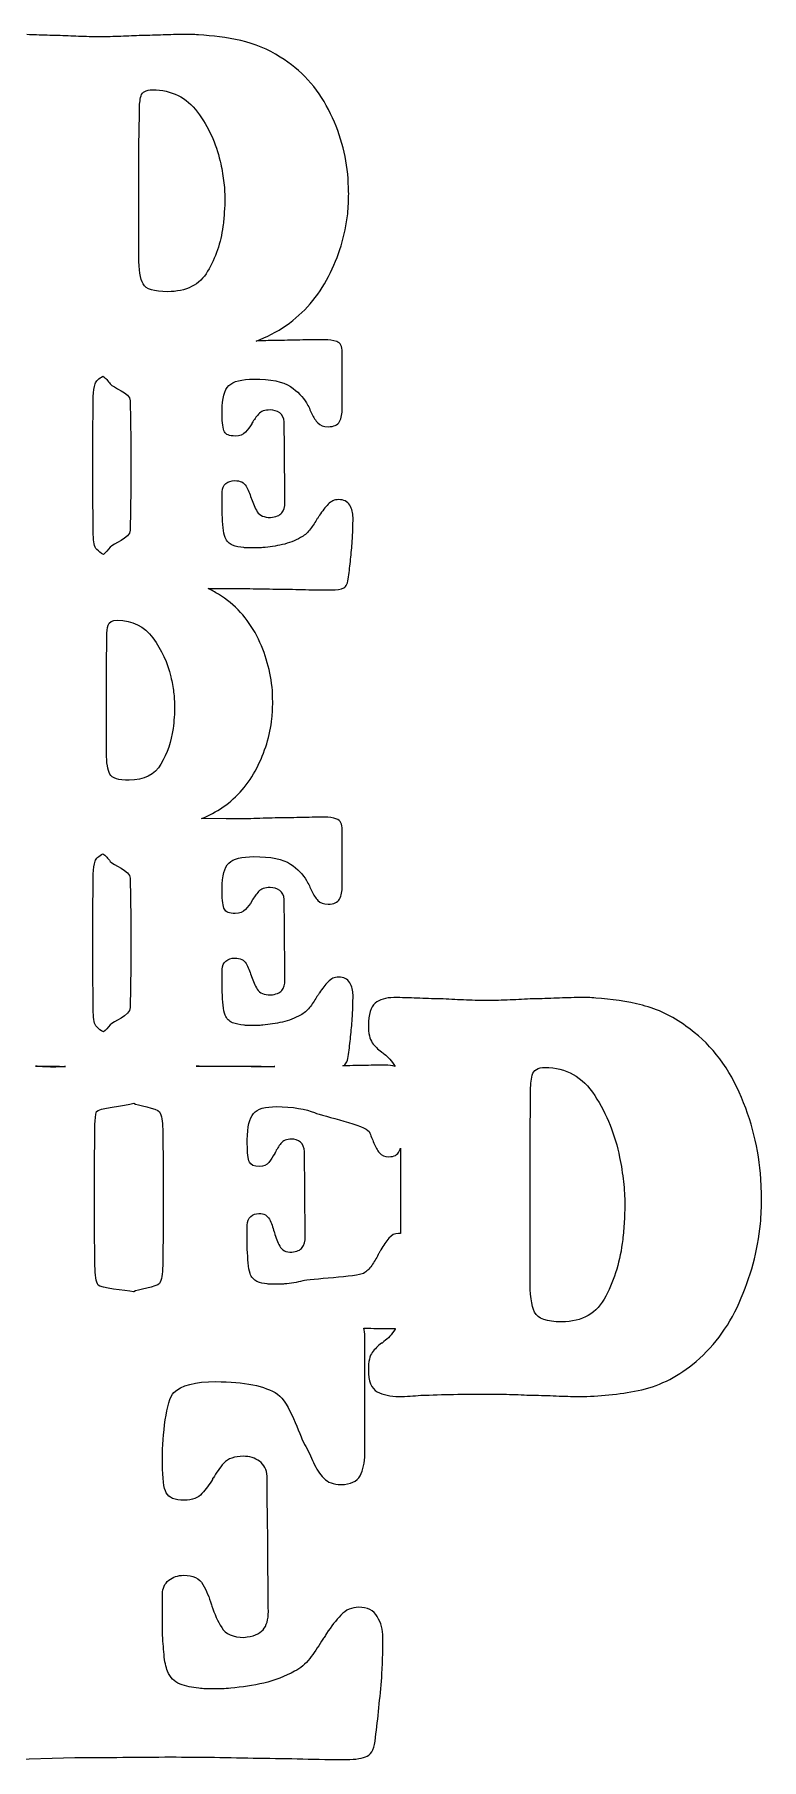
# Model space of a CAD drawing. Extents: x 0 to 737, y 1000 to 1701.
# Drawn here: x 487 to 737, y 1000 to 1594 of the extents above; entities that cross this region are included whole.
import ezdxf

# ---------------------------------------------------------------- set-up
doc = ezdxf.new("R2010")
doc.units = 0
doc.layers.add('H0103_Printing', color=7, linetype='CONTINUOUS')

msp = doc.modelspace()

# ---------------------------------------------------------------- linework, layer by layer
at = {"layer": 'H0103_Printing', "color": 1}
for points in [[(540.586086, 1594.48886), (538.077087, 1594.48886)], [(522.551087, 1556.158861), (522.714087, 1566.995861), (522.714087, 1567.722861), (522.714087, 1568.450861), (522.714087, 1568.612861)], [(522.551087, 1517.829862), (522.551087, 1556.158861)], [(592.629085, 1465.616863), (592.629085, 1484.968863)], [(506.689087, 1454.722864), (506.819087, 1468.435863), (506.819087, 1469.082863), (506.819087, 1469.729863)], [(519.579087, 1468.307863), (519.706087, 1454.466864), (519.706087, 1437.805864), (519.579087, 1423.707864)], [(551.233086, 1463.565863), (551.233086, 1464.847863)], [(561.487086, 1460.554863), (561.487086, 1460.361863)], [(506.819087, 1422.169864), (506.819087, 1423.964864), (506.689087, 1437.805864), (506.689087, 1454.722864)], [(551.233086, 1429.090864), (551.233086, 1430.308864), (551.233086, 1431.653864), (551.233086, 1436.908864)], [(561.231086, 1434.729864), (561.358086, 1434.473864)], [(563.346086, 1417.556865), (561.358086, 1417.556865), (560.012086, 1417.556865)], [(511.376087, 1346.992866), (511.376087, 1377.366866), (511.503087, 1385.953865), (511.503087, 1386.529865), (511.503087, 1387.106865), (511.503087, 1387.235865)], [(552.645086, 1324.265867), (544.133086, 1324.321867)], [(592.629085, 1301.069867), (592.629085, 1320.421867)], [(506.689087, 1273.257868), (506.689087, 1290.175868), (506.819087, 1303.888867), (506.819087, 1304.535867), (506.819087, 1305.182867)], [(519.579087, 1303.760867), (519.706087, 1289.919868), (519.706087, 1273.257868), (519.579087, 1259.160869)], [(551.233086, 1299.018868), (551.233086, 1300.299867)], [(561.487086, 1296.006868), (561.487086, 1295.814868)], [(506.819087, 1257.622869), (506.819087, 1259.416869), (506.689087, 1273.257868)], [(551.233086, 1264.543868), (551.233086, 1265.760868), (551.233086, 1267.106868), (551.233086, 1272.361868)], [(561.231086, 1270.182868), (561.358086, 1269.925868)], [(677.247083, 1262.610868), (674.478083, 1262.610868)], [(563.346086, 1253.008869), (561.358086, 1253.008869), (560.012086, 1253.008869)], [(561.208086, 1238.804869), (543.262086, 1238.939869)], [(657.342084, 1165.948871), (657.342084, 1214.28087), (657.522084, 1227.942869), (657.522084, 1228.859869), (657.522084, 1229.776869), (657.522084, 1229.981869)], [(507.408087, 1170.315871), (507.288087, 1185.04987), (507.288087, 1202.89287), (507.408087, 1217.49287), (507.408087, 1218.84187)], [(530.746087, 1217.22387), (530.865087, 1202.65487), (530.865087, 1185.11887)], [(559.910086, 1212.23187), (559.910086, 1213.58187)], [(569.355086, 1209.06287), (569.355086, 1208.85987)], [(612.690085, 1210.67187), (612.717085, 1207.29787), (612.717085, 1181.26387)], [(530.865087, 1185.11887), (530.746087, 1170.281871)], [(559.910086, 1175.946871), (559.910086, 1177.228871), (559.910086, 1178.644871), (559.910086, 1184.17487)], [(569.119086, 1181.88187), (569.238086, 1181.61187)], [(571.067086, 1163.807871), (569.238086, 1163.807871), (567.998086, 1163.807871)], [(600.400085, 1105.412872), (600.400085, 1145.815871)], [(530.672087, 1101.959872), (530.672087, 1104.119872)], [(547.945086, 1096.887873), (547.945086, 1096.562873)], [(530.672087, 1043.888874), (530.672087, 1045.938874), (530.672087, 1048.205874), (530.672087, 1057.055874)], [(547.512086, 1053.386874), (547.726086, 1052.954874)], [(551.075086, 1024.459874), (547.726086, 1024.459874), (545.460086, 1024.459874)], [(476.920088, 1000.064875), (500.449087, 1000.712875)]]:
    msp.add_lwpolyline(points, dxfattribs=at)
for points in [[(534.701087, 1359.231866)], [(496.604088, 1238.804869)], [(737.041082, 1196.76487)], [(689.831083, 1185.42487)]]:
    msp.add_lwpolyline(points, close=True, dxfattribs=at)
for points in [[(487.296088, 1594.32786), (486.196088, 1594.37686), (485.083088, 1594.41286), (483.961088, 1594.43986)], [(494.572088, 1594.16586), (492.092088, 1594.16586), (489.664088, 1594.21886), (487.296088, 1594.32786)], [(501.771087, 1593.84186), (499.342088, 1593.94886), (496.943088, 1594.05686), (494.572088, 1594.16586)], [(508.967087, 1593.67986), (506.593087, 1593.67986), (504.197087, 1593.73386), (501.771087, 1593.84186)], [(516.326087, 1593.84186), (513.901087, 1593.73386), (511.447087, 1593.67986), (508.967087, 1593.67986)], [(523.522087, 1594.16586), (521.148087, 1594.05686), (518.751087, 1593.94886), (516.326087, 1593.84186)], [(530.881087, 1594.32786), (528.456087, 1594.21886), (526.001087, 1594.16586), (523.522087, 1594.16586)], [(538.077087, 1594.48886), (535.706087, 1594.48886), (533.306087, 1594.43386), (530.881087, 1594.32786)], [(543.091086, 1594.32786), (542.226086, 1594.43386), (541.393086, 1594.48886), (540.586086, 1594.48886)], [(557.646086, 1592.38686), (552.795086, 1593.46286), (547.945086, 1594.11086), (543.091086, 1594.32786)], [(571.233086, 1586.72586), (567.027086, 1589.41986), (562.500086, 1591.30786), (557.646086, 1592.38686)], [(587.890085, 1568.634861), (584.010085, 1576.261861), (578.455086, 1582.29186), (571.233086, 1586.72586)], [(523.279087, 1573.302861), (523.656087, 1574.701861), (524.976087, 1575.404861), (527.242087, 1575.404861)], [(527.242087, 1575.404861), (533.816087, 1575.404861), (538.993087, 1572.842861), (542.767086, 1567.722861)], [(522.714087, 1568.612861), (522.714087, 1570.335861), (522.900087, 1571.899861), (523.279087, 1573.302861)], [(542.767086, 1567.722861), (546.541086, 1562.600861), (549.127086, 1556.967861), (550.530086, 1550.822861)], [(594.682085, 1544.865861), (594.035085, 1553.086861), (591.773085, 1561.007861), (587.890085, 1568.634861)], [(550.530086, 1550.822861), (551.069086, 1548.557861), (551.472086, 1546.346861), (551.745086, 1544.190861)], [(551.745086, 1544.190861), (552.011086, 1542.033861), (552.148086, 1539.986862), (552.148086, 1538.045862)], [(594.762085, 1542.267861), (594.708085, 1543.132861), (594.682085, 1543.998861), (594.682085, 1544.865861)], [(594.846085, 1539.675862), (594.846085, 1540.539861), (594.817085, 1541.403861), (594.762085, 1542.267861)], [(594.762085, 1536.185862), (594.817085, 1537.320862), (594.846085, 1538.482862), (594.846085, 1539.675862)], [(552.148086, 1538.045862), (552.148086, 1536.533862), (552.094086, 1534.944862), (551.988086, 1533.273862)], [(594.522085, 1532.698862), (594.628085, 1533.885862), (594.708085, 1535.048862), (594.762085, 1536.185862)], [(551.501086, 1528.341862), (550.745086, 1522.734862), (548.996086, 1517.586862), (546.244086, 1512.896862)], [(551.988086, 1533.273862), (551.879086, 1531.601862), (551.715086, 1529.958862), (551.501086, 1528.341862)], [(587.890085, 1511.117862), (591.450085, 1518.041862), (593.657085, 1525.233862), (594.522085, 1532.698862)], [(524.006087, 1508.529862), (523.038087, 1510.308862), (522.551087, 1513.407862), (522.551087, 1517.829862)], [(546.244086, 1512.896862), (543.495086, 1508.206862), (538.887087, 1505.861862), (532.416087, 1505.861862)], [(573.335086, 1494.244863), (579.480086, 1498.570863), (584.331085, 1504.193862), (587.890085, 1511.117862)], [(532.416087, 1505.861862), (527.780087, 1505.861862), (524.976087, 1506.751862), (524.006087, 1508.529862)], [(562.988086, 1488.870863), (566.585086, 1490.154863), (570.034086, 1491.945863), (573.335086, 1494.244863)], [(569.561086, 1489.069863), (567.369086, 1489.002863), (565.179086, 1488.936863), (562.988086, 1488.870863)], [(578.020086, 1489.197863), (575.200086, 1489.111863), (572.379086, 1489.069863), (569.561086, 1489.069863)], [(586.477085, 1489.326863), (583.659085, 1489.326863), (580.839085, 1489.282863), (578.020086, 1489.197863)], [(590.707085, 1488.685863), (589.425085, 1489.111863), (588.016085, 1489.326863), (586.477085, 1489.326863)], [(592.629085, 1484.968863), (592.629085, 1487.018863), (591.989085, 1488.256863), (590.707085, 1488.685863)], [(507.458087, 1474.122863), (507.755087, 1475.099863), (508.674087, 1475.971863), (510.143087, 1476.752863)], [(510.143087, 1476.752863), (511.041087, 1476.070863), (511.882087, 1475.176863), (512.663087, 1474.058863)], [(553.541086, 1473.498863), (555.079086, 1474.992863), (557.941086, 1475.740863), (562.127086, 1475.740863)], [(562.127086, 1475.740863), (568.022086, 1475.740863), (572.229086, 1474.885863), (574.750086, 1473.177863)], [(506.819087, 1469.729863), (506.902087, 1471.537863), (507.116087, 1473.002863), (507.458087, 1474.122863)], [(512.663087, 1474.058863), (513.475087, 1472.895863), (519.579087, 1470.979863), (519.579087, 1468.307863)], [(551.233086, 1464.847863), (551.233086, 1469.118863), (552.002086, 1472.002863), (553.541086, 1473.498863)], [(574.750086, 1473.177863), (577.271086, 1471.467863), (579.130086, 1469.589863), (580.326085, 1467.539863)], [(552.002086, 1457.606864), (551.490086, 1458.587864), (551.233086, 1460.574863), (551.233086, 1463.565863)], [(563.793086, 1463.694863), (562.940086, 1462.752863), (562.211086, 1461.727863), (561.614086, 1460.618863)], [(567.766086, 1465.103863), (565.971086, 1465.103863), (564.646086, 1464.633863), (563.793086, 1463.694863)], [(571.099086, 1464.078863), (570.158086, 1464.761863), (569.048086, 1465.103863), (567.766086, 1465.103863)], [(572.636086, 1461.002863), (572.549086, 1462.368863), (572.039086, 1463.393863), (571.099086, 1464.078863)], [(580.326085, 1467.539863), (580.666085, 1466.939863), (580.986085, 1466.321863), (581.288085, 1465.680863)], [(581.288085, 1465.680863), (581.585085, 1465.039863), (581.864085, 1464.418863), (582.121085, 1463.822863)], [(582.121085, 1463.822863), (582.717085, 1462.540863), (583.423085, 1461.471863), (584.235085, 1460.618863)], [(591.669085, 1461.131863), (592.309085, 1462.326863), (592.629085, 1463.822863), (592.629085, 1465.616863)], [(555.719086, 1456.132864), (553.754086, 1456.132864), (552.515086, 1456.623864), (552.002086, 1457.606864)], [(559.309086, 1457.478864), (558.540086, 1456.581864), (557.341086, 1456.132864), (555.719086, 1456.132864)], [(561.487086, 1460.361863), (560.802086, 1459.336864), (560.076086, 1458.375864), (559.309086, 1457.478864)], [(561.614086, 1460.618863), (561.528086, 1460.618863), (561.487086, 1460.596863), (561.487086, 1460.554863)], [(572.702086, 1454.081864), (572.656086, 1456.389864), (572.636086, 1458.695864), (572.636086, 1461.002863)], [(584.235085, 1460.618863), (585.045085, 1459.763864), (586.221085, 1459.336864), (587.759085, 1459.336864)], [(587.759085, 1459.336864), (589.724085, 1459.336864), (591.027085, 1459.933864), (591.669085, 1461.131863)], [(572.765086, 1447.161864), (572.765086, 1449.468864), (572.742086, 1451.775864), (572.702086, 1454.081864)], [(572.828086, 1440.240864), (572.785086, 1442.547864), (572.765086, 1444.854864), (572.765086, 1447.161864)], [(551.233086, 1436.908864), (551.233086, 1438.103864), (551.660086, 1439.043864), (552.515086, 1439.727864)], [(552.515086, 1439.727864), (553.368086, 1440.410864), (554.394086, 1440.753864), (555.592086, 1440.753864)], [(555.592086, 1440.753864), (557.468086, 1440.753864), (558.773086, 1440.132864), (559.500086, 1438.895864)], [(559.500086, 1438.895864), (560.226086, 1437.655864), (560.802086, 1436.267864), (561.231086, 1434.729864)], [(572.892086, 1433.319864), (572.892086, 1435.627864), (572.872086, 1437.933864), (572.828086, 1440.240864)], [(561.358086, 1434.473864), (561.871086, 1432.849864), (562.531086, 1431.375864), (563.346086, 1430.051864)], [(571.803086, 1429.603864), (572.529086, 1430.456864), (572.892086, 1431.696864), (572.892086, 1433.319864)], [(587.759085, 1432.615864), (586.734085, 1431.545864), (585.751085, 1430.286864), (584.812085, 1428.834864)], [(591.347085, 1434.217864), (589.981085, 1434.217864), (588.785085, 1433.682864), (587.759085, 1432.615864)], [(595.193085, 1432.294864), (594.424085, 1433.576864), (593.142085, 1434.217864), (591.347085, 1434.217864)], [(551.553086, 1424.541864), (551.426086, 1425.950864), (551.317086, 1427.466864), (551.233086, 1429.090864)], [(563.346086, 1430.051864), (564.156086, 1428.726864), (565.671086, 1428.065864), (567.896086, 1428.065864)], [(567.896086, 1428.065864), (569.772086, 1428.235864), (571.077086, 1428.748864), (571.803086, 1429.603864)], [(583.786085, 1427.296864), (583.017085, 1426.015864), (582.204085, 1424.817864), (581.351085, 1423.707864)], [(584.299085, 1428.065864), (584.126085, 1427.809864), (583.956085, 1427.552864), (583.786085, 1427.296864)], [(584.812085, 1428.834864), (584.639085, 1428.578864), (584.469085, 1428.321864), (584.299085, 1428.065864)], [(596.346085, 1428.065864), (596.346085, 1429.603864), (595.962085, 1431.013864), (595.193085, 1432.294864)], [(596.282085, 1423.964864), (596.323085, 1425.330864), (596.346085, 1426.698864), (596.346085, 1428.065864)], [(508.035087, 1417.044865), (507.222087, 1417.897865), (506.819087, 1419.606865), (506.819087, 1422.169864)], [(519.579087, 1423.707864), (519.579087, 1420.888864), (513.475087, 1418.922865), (512.663087, 1417.812865)], [(552.259086, 1421.144864), (551.916086, 1421.997864), (551.682086, 1423.131864), (551.553086, 1424.541864)], [(554.823086, 1418.517865), (553.625086, 1418.986865), (552.772086, 1419.863865), (552.259086, 1421.144864)], [(578.277086, 1421.144864), (576.309086, 1420.033864), (574.217086, 1419.222865), (571.996086, 1418.709865)], [(581.351085, 1423.707864), (580.496085, 1422.596864), (579.470086, 1421.741864), (578.277086, 1421.144864)], [(596.089085, 1419.863865), (596.173085, 1421.228864), (596.239085, 1422.596864), (596.282085, 1423.964864)], [(510.320087, 1415.348865), (509.484087, 1415.764865), (508.719087, 1416.323865), (508.035087, 1417.044865)], [(512.663087, 1417.812865), (511.934087, 1416.815865), (511.151087, 1416.000865), (510.320087, 1415.348865)], [(558.667086, 1417.684865), (557.298086, 1417.768865), (556.019086, 1418.046865), (554.823086, 1418.517865)], [(560.012086, 1417.556865), (559.543086, 1417.556865), (559.093086, 1417.598865), (558.667086, 1417.684865)], [(565.204086, 1417.684865), (564.605086, 1417.598865), (563.986086, 1417.556865), (563.346086, 1417.556865)], [(571.996086, 1418.709865), (569.772086, 1418.197865), (567.510086, 1417.854865), (565.204086, 1417.684865)], [(595.513085, 1413.647865), (595.726085, 1415.740865), (595.917085, 1417.812865), (596.089085, 1419.863865)], [(594.807085, 1407.559865), (595.064085, 1409.523865), (595.300085, 1411.552865), (595.513085, 1413.647865)], [(546.395086, 1403.544865), (548.568086, 1403.563865), (550.745086, 1403.586865), (552.901086, 1403.586865)], [(549.952086, 1401.589865), (548.801086, 1402.326865), (547.608086, 1402.959865), (546.395086, 1403.544865)], [(552.901086, 1403.586865), (555.889086, 1403.586865), (558.880086, 1403.564865), (561.871086, 1403.522865)], [(561.871086, 1403.522865), (564.862086, 1403.479865), (567.896086, 1403.416865), (570.970086, 1403.330865)], [(570.970086, 1403.330865), (573.961086, 1403.330865), (576.949086, 1403.288865), (579.942086, 1403.202865)], [(579.942086, 1403.202865), (582.930085, 1403.118865), (585.921085, 1403.074865), (588.912085, 1403.074865)], [(588.912085, 1403.074865), (590.791085, 1403.074865), (592.200085, 1403.310865), (593.142085, 1403.779865)], [(593.142085, 1403.779865), (594.081085, 1404.247865), (594.637085, 1405.509865), (594.807085, 1407.559865)], [(563.154086, 1387.252865), (560.076086, 1393.296865), (555.674086, 1398.074865), (549.952086, 1401.589865)], [(511.953087, 1390.951865), (512.250087, 1392.060865), (513.298087, 1392.617865), (515.093087, 1392.617865)], [(515.093087, 1392.617865), (520.303087, 1392.617865), (524.403087, 1390.586865), (527.396087, 1386.529865)], [(511.503087, 1387.235865), (511.503087, 1388.601865), (511.653087, 1389.839865), (511.953087, 1390.951865)], [(527.396087, 1386.529865), (530.385087, 1382.471865), (532.436087, 1378.007866), (533.548087, 1373.137866)], [(568.536086, 1368.417866), (568.023086, 1374.931866), (566.228086, 1381.209865), (563.154086, 1387.252865)], [(533.548087, 1373.137866), (533.975087, 1371.343866), (534.295087, 1369.590866), (534.508087, 1367.882866)], [(534.508087, 1367.882866), (534.721087, 1366.172866), (534.828087, 1364.550866), (534.828087, 1363.012866)], [(568.599086, 1366.358866), (568.556086, 1367.043866), (568.536086, 1367.730866), (568.536086, 1368.417866)], [(534.828087, 1363.012866), (534.828087, 1361.815866), (534.785087, 1360.555866), (534.701087, 1359.231866)], [(568.406086, 1358.775866), (568.490086, 1359.716866), (568.556086, 1360.637866), (568.599086, 1361.538866)], [(568.663086, 1364.304866), (568.663086, 1364.989866), (568.640086, 1365.674866), (568.599086, 1366.358866)], [(568.599086, 1361.538866), (568.640086, 1362.438866), (568.663086, 1363.359866), (568.663086, 1364.304866)], [(534.317087, 1355.323866), (533.718087, 1350.879866), (532.329087, 1346.800866), (530.151087, 1343.084866)], [(534.701087, 1359.231866), (534.614087, 1357.906866), (534.487087, 1356.604866), (534.317087, 1355.323866)], [(563.154086, 1341.674866), (565.972086, 1347.160866), (567.721086, 1352.859866), (568.406086, 1358.775866)], [(512.529087, 1339.623867), (511.760087, 1341.033866), (511.376087, 1343.488866), (511.376087, 1346.992866)], [(519.193087, 1337.508867), (515.520087, 1337.508867), (513.298087, 1338.213867), (512.529087, 1339.623867)], [(530.151087, 1343.084866), (527.973087, 1339.367867), (524.319087, 1337.508867), (519.193087, 1337.508867)], [(551.617086, 1328.303867), (556.489086, 1331.731867), (560.333086, 1336.187867), (563.154086, 1341.674866)], [(544.133086, 1324.321867), (546.724086, 1325.315867), (549.221086, 1326.634867), (551.617086, 1328.303867)], [(561.102086, 1324.265867), (558.283086, 1324.180867), (555.463086, 1324.180867), (552.645086, 1324.265867)], [(569.561086, 1324.522867), (566.740086, 1324.435867), (563.922086, 1324.350867), (561.102086, 1324.265867)], [(578.020086, 1324.650867), (575.200086, 1324.564867), (572.379086, 1324.522867), (569.561086, 1324.522867)], [(586.477085, 1324.778867), (583.659085, 1324.778867), (580.839085, 1324.734867), (578.020086, 1324.650867)], [(590.707085, 1324.137867), (589.425085, 1324.564867), (588.016085, 1324.778867), (586.477085, 1324.778867)], [(592.629085, 1320.421867), (592.629085, 1322.471867), (591.989085, 1323.709867), (590.707085, 1324.137867)], [(506.819087, 1305.182867), (506.902087, 1306.990867), (507.116087, 1308.454867), (507.458087, 1309.575867)], [(507.458087, 1309.575867), (507.755087, 1310.551867), (508.674087, 1311.424867), (510.143087, 1312.205867)], [(510.143087, 1312.205867), (511.041087, 1311.523867), (511.882087, 1310.629867), (512.663087, 1309.511867)], [(512.663087, 1309.511867), (513.475087, 1308.347867), (519.579087, 1306.431867), (519.579087, 1303.760867)], [(551.233086, 1300.299867), (551.233086, 1304.571867), (552.002086, 1307.454867), (553.541086, 1308.950867)], [(553.541086, 1308.950867), (555.079086, 1310.445867), (557.941086, 1311.193867), (562.127086, 1311.193867)], [(562.127086, 1311.193867), (568.022086, 1311.193867), (572.229086, 1310.338867), (574.750086, 1308.630867)], [(574.750086, 1308.630867), (577.271086, 1306.920867), (579.130086, 1305.041867), (580.326085, 1302.991867)], [(580.326085, 1302.991867), (580.666085, 1302.392867), (580.986085, 1301.773867), (581.288085, 1301.133867)], [(552.002086, 1293.059868), (551.490086, 1294.040868), (551.233086, 1296.026868), (551.233086, 1299.018868)], [(561.614086, 1296.070868), (561.528086, 1296.070868), (561.487086, 1296.048868), (561.487086, 1296.006868)], [(563.793086, 1299.146868), (562.940086, 1298.205868), (562.211086, 1297.180868), (561.614086, 1296.070868)], [(567.766086, 1300.556867), (565.971086, 1300.556867), (564.646086, 1300.085867), (563.793086, 1299.146868)], [(571.099086, 1299.531868), (570.158086, 1300.214867), (569.048086, 1300.556867), (567.766086, 1300.556867)], [(572.636086, 1296.455868), (572.549086, 1297.820868), (572.039086, 1298.846868), (571.099086, 1299.531868)], [(572.702086, 1289.534868), (572.656086, 1291.841868), (572.636086, 1294.148868), (572.636086, 1296.455868)], [(581.288085, 1301.133867), (581.585085, 1300.492867), (581.864085, 1299.871868), (582.121085, 1299.274868)], [(582.121085, 1299.274868), (582.717085, 1297.993868), (583.423085, 1296.923868), (584.235085, 1296.070868)], [(584.235085, 1296.070868), (585.045085, 1295.215868), (586.221085, 1294.789868), (587.759085, 1294.789868)], [(587.759085, 1294.789868), (589.724085, 1294.789868), (591.027085, 1295.385868), (591.669085, 1296.583868)], [(591.669085, 1296.583868), (592.309085, 1297.778868), (592.629085, 1299.274868), (592.629085, 1301.069867)], [(555.719086, 1291.585868), (553.754086, 1291.585868), (552.515086, 1292.075868), (552.002086, 1293.059868)], [(559.309086, 1292.930868), (558.540086, 1292.033868), (557.341086, 1291.585868), (555.719086, 1291.585868)], [(561.487086, 1295.814868), (560.802086, 1294.789868), (560.076086, 1293.827868), (559.309086, 1292.930868)], [(572.765086, 1282.613868), (572.765086, 1284.920868), (572.742086, 1287.227868), (572.702086, 1289.534868)], [(572.828086, 1275.693868), (572.785086, 1277.999868), (572.765086, 1280.307868), (572.765086, 1282.613868)], [(551.233086, 1272.361868), (551.233086, 1273.556868), (551.660086, 1274.495868), (552.515086, 1275.180868)], [(552.515086, 1275.180868), (553.368086, 1275.863868), (554.394086, 1276.206868), (555.592086, 1276.206868)], [(555.592086, 1276.206868), (557.468086, 1276.206868), (558.773086, 1275.584868), (559.500086, 1274.347868)], [(559.500086, 1274.347868), (560.226086, 1273.108868), (560.802086, 1271.720868), (561.231086, 1270.182868)], [(572.892086, 1268.772868), (572.892086, 1271.079868), (572.872086, 1273.386868), (572.828086, 1275.693868)], [(561.358086, 1269.925868), (561.871086, 1268.302868), (562.531086, 1266.828868), (563.346086, 1265.504868)], [(571.803086, 1265.056868), (572.529086, 1265.909868), (572.892086, 1267.148868), (572.892086, 1268.772868)], [(587.759085, 1268.067868), (586.734085, 1266.998868), (585.751085, 1265.738868), (584.812085, 1264.286868)], [(591.347085, 1269.669868), (589.981085, 1269.669868), (588.785085, 1269.134868), (587.759085, 1268.067868)], [(595.193085, 1267.747868), (594.424085, 1269.028868), (593.142085, 1269.669868), (591.347085, 1269.669868)], [(596.346085, 1263.518868), (596.346085, 1265.056868), (595.962085, 1266.466868), (595.193085, 1267.747868)], [(551.553086, 1259.993869), (551.426086, 1261.403868), (551.317086, 1262.919868), (551.233086, 1264.543868)], [(563.346086, 1265.504868), (564.156086, 1264.179868), (565.671086, 1263.518868), (567.896086, 1263.518868)], [(567.896086, 1263.518868), (569.772086, 1263.688868), (571.077086, 1264.200868), (571.803086, 1265.056868)], [(583.786085, 1262.749868), (583.017085, 1261.467868), (582.204085, 1260.269868), (581.351085, 1259.160869)], [(584.299085, 1263.518868), (584.126085, 1263.261868), (583.956085, 1263.005868), (583.786085, 1262.749868)], [(584.812085, 1264.286868), (584.639085, 1264.030868), (584.469085, 1263.774868), (584.299085, 1263.518868)], [(596.282085, 1259.416869), (596.323085, 1260.782868), (596.346085, 1262.150868), (596.346085, 1263.518868)], [(603.972085, 1260.673868), (602.424085, 1259.378869), (601.649085, 1256.829869), (601.649085, 1253.025869)], [(610.398085, 1262.610868), (607.658085, 1262.610868), (605.518085, 1261.963868), (603.972085, 1260.673868)], [(618.432085, 1262.406868), (615.811085, 1262.539868), (613.134085, 1262.610868), (610.398085, 1262.610868)], [(626.462084, 1262.202868), (623.725084, 1262.202868), (621.045084, 1262.268868), (618.432085, 1262.406868)], [(634.407084, 1261.794868), (631.727084, 1261.927868), (629.078084, 1262.064868), (626.462084, 1262.202868)], [(642.350084, 1261.590868), (639.729084, 1261.590868), (637.084084, 1261.656868), (634.407084, 1261.794868)], [(650.471084, 1261.794868), (647.795084, 1261.656868), (645.086084, 1261.590868), (642.350084, 1261.590868)], [(658.413084, 1262.202868), (655.793084, 1262.064868), (653.149084, 1261.927868), (650.471084, 1261.794868)], [(666.536083, 1262.406868), (663.859083, 1262.268868), (661.150083, 1262.202868), (658.413084, 1262.202868)], [(674.478083, 1262.610868), (671.861083, 1262.610868), (669.212083, 1262.539868), (666.536083, 1262.406868)], [(680.011083, 1262.406868), (679.057083, 1262.539868), (678.138083, 1262.610868), (677.247083, 1262.610868)], [(696.076083, 1259.958869), (690.722083, 1261.317868), (685.369083, 1262.131868), (680.011083, 1262.406868)], [(508.035087, 1252.496869), (507.222087, 1253.349869), (506.819087, 1255.059869), (506.819087, 1257.622869)], [(519.579087, 1259.160869), (519.579087, 1256.341869), (513.475087, 1254.374869), (512.663087, 1253.265869)], [(552.259086, 1256.597869), (551.916086, 1257.450869), (551.682086, 1258.584869), (551.553086, 1259.993869)], [(554.823086, 1253.970869), (553.625086, 1254.438869), (552.772086, 1255.315869), (552.259086, 1256.597869)], [(578.277086, 1256.597869), (576.309086, 1255.486869), (574.217086, 1254.674869), (571.996086, 1254.162869)], [(581.351085, 1259.160869), (580.496085, 1258.049869), (579.470086, 1257.194869), (578.277086, 1256.597869)], [(595.513085, 1249.100869), (595.726085, 1251.192869), (595.917085, 1253.265869), (596.089085, 1255.315869)], [(596.089085, 1255.315869), (596.173085, 1256.681869), (596.239085, 1258.049869), (596.282085, 1259.416869)], [(711.072082, 1252.821869), (706.429082, 1256.219869), (701.433082, 1258.598869), (696.076083, 1259.958869)], [(510.320087, 1250.800869), (509.484087, 1251.217869), (508.719087, 1251.775869), (508.035087, 1252.496869)], [(512.663087, 1253.265869), (511.934087, 1252.268869), (511.151087, 1251.453869), (510.320087, 1250.800869)], [(558.667086, 1253.137869), (557.298086, 1253.221869), (556.019086, 1253.499869), (554.823086, 1253.970869)], [(560.012086, 1253.008869), (559.543086, 1253.008869), (559.093086, 1253.050869), (558.667086, 1253.137869)], [(565.204086, 1253.137869), (564.605086, 1253.050869), (563.986086, 1253.008869), (563.346086, 1253.008869)], [(571.996086, 1254.162869), (569.772086, 1253.649869), (567.510086, 1253.307869), (565.204086, 1253.137869)], [(594.807085, 1243.012869), (595.064085, 1244.976869), (595.300085, 1247.005869), (595.513085, 1249.100869)], [(601.649085, 1253.025869), (601.649085, 1250.282869), (602.099085, 1248.293869), (602.990085, 1247.061869)], [(729.456082, 1230.011869), (725.174082, 1239.625869), (719.042082, 1247.228869), (711.072082, 1252.821869)], [(593.142085, 1239.231869), (594.081085, 1239.700869), (594.637085, 1240.961869), (594.807085, 1243.012869)], [(602.990085, 1247.061869), (603.881085, 1245.824869), (604.924085, 1244.798869), (606.112085, 1243.976869)], [(606.112085, 1243.976869), (606.232085, 1243.835869), (606.380085, 1243.700869), (606.561085, 1243.562869)], [(606.561085, 1243.562869), (606.738085, 1243.425869), (606.947085, 1243.288869), (607.183085, 1243.150869)], [(607.183085, 1243.150869), (608.484085, 1242.195869), (609.696085, 1240.764869), (610.822085, 1238.863869)], [(486.864088, 1238.986869), (488.004088, 1239.016869), (489.144088, 1239.039869), (490.286088, 1239.039869)], [(489.283088, 1238.804869), (488.462088, 1238.863869), (487.666088, 1238.925869), (486.864088, 1238.986869)], [(493.002088, 1238.669869), (491.744088, 1238.669869), (490.504088, 1238.713869), (489.283088, 1238.804869)], [(490.286088, 1239.039869), (491.738088, 1239.039869), (493.147088, 1239.019869), (494.515088, 1238.975869)], [(496.604088, 1238.804869), (495.383088, 1238.713869), (494.183088, 1238.669869), (493.002088, 1238.669869)], [(494.515088, 1238.975869), (495.398088, 1238.948869), (496.328088, 1238.896869), (497.246088, 1238.851869)], [(497.246088, 1238.851869), (497.034088, 1238.835869), (496.814088, 1238.819869), (496.604088, 1238.804869)], [(542.305086, 1238.970869), (542.570086, 1238.973869), (542.830086, 1238.971869), (543.096086, 1238.975869)], [(543.262086, 1238.939869), (542.942086, 1238.939869), (542.623086, 1238.961869), (542.305086, 1238.970869)], [(543.096086, 1238.975869), (546.384086, 1239.017869), (549.651086, 1239.039869), (552.901086, 1239.039869)], [(552.901086, 1239.039869), (555.889086, 1239.039869), (558.880086, 1239.017869), (561.871086, 1238.975869)], [(569.002086, 1238.804869), (566.403086, 1238.713869), (563.807086, 1238.713869), (561.208086, 1238.804869)], [(561.871086, 1238.975869), (564.333086, 1238.939869), (566.842086, 1238.881869), (569.362086, 1238.816869)], [(569.362086, 1238.816869), (569.242086, 1238.812869), (569.122086, 1238.808869), (569.002086, 1238.804869)], [(592.884085, 1239.132869), (592.967085, 1239.166869), (593.066085, 1239.193869), (593.142085, 1239.231869)], [(599.728085, 1239.209869), (598.833085, 1239.178869), (596.138085, 1239.152869), (592.884085, 1239.132869)], [(607.522085, 1239.344869), (604.923085, 1239.344869), (602.327085, 1239.297869), (599.728085, 1239.209869)], [(610.822085, 1238.863869), (609.802085, 1239.177869), (608.704085, 1239.344869), (607.522085, 1239.344869)], [(658.145084, 1235.895869), (658.562084, 1237.660869), (660.019083, 1238.547869), (662.519083, 1238.547869)], [(662.519083, 1238.547869), (669.775083, 1238.547869), (675.489083, 1235.315869), (679.655083, 1228.859869)], [(657.522084, 1229.981869), (657.522084, 1232.154869), (657.727084, 1234.127869), (658.145084, 1235.895869)], [(507.938087, 1223.334869), (508.260087, 1224.408869), (517.785087, 1225.368869), (520.752087, 1226.216869)], [(520.752087, 1226.216869), (520.761087, 1226.211869), (520.766087, 1226.207869), (520.773087, 1226.202869)], [(520.773087, 1226.202869), (521.639087, 1225.476869), (528.875087, 1224.500869), (529.626087, 1223.275869)], [(562.034086, 1222.684869), (563.451086, 1224.257869), (566.087086, 1225.045869), (569.947086, 1225.045869)], [(569.947086, 1225.045869), (575.377086, 1225.045869), (580.360085, 1224.087869), (583.075085, 1222.965869)], [(679.655083, 1228.859869), (683.820083, 1222.402869), (686.673083, 1215.29887), (688.222083, 1207.55087)], [(736.953082, 1200.04087), (736.238082, 1210.40487), (733.742082, 1220.394869), (729.456082, 1230.011869)], [(507.408087, 1218.84187), (507.408087, 1220.655869), (507.585087, 1222.154869), (507.938087, 1223.334869)], [(529.626087, 1223.275869), (530.372087, 1222.051869), (530.746087, 1220.034869), (530.746087, 1217.22387)], [(559.910086, 1213.58187), (559.910086, 1218.07587), (560.619086, 1221.111869), (562.034086, 1222.684869)], [(583.075085, 1222.965869), (586.152085, 1221.692869), (600.751085, 1218.57187), (601.854085, 1216.41387)], [(575.141086, 1213.85087), (573.488086, 1213.85087), (572.267086, 1213.35587), (571.481086, 1212.36687)], [(578.210086, 1212.77187), (577.343086, 1213.49087), (576.320086, 1213.85087), (575.141086, 1213.85087)], [(579.627086, 1209.53487), (579.548086, 1210.97187), (579.075086, 1212.04987), (578.210086, 1212.77187)], [(601.854085, 1216.41387), (602.168085, 1215.78287), (602.462085, 1215.13287), (602.739085, 1214.45787)], [(602.739085, 1214.45787), (603.015085, 1213.78287), (603.269085, 1213.12987), (603.506085, 1212.50187)], [(560.619086, 1205.95887), (560.146086, 1206.99187), (559.910086, 1209.08287), (559.910086, 1212.23187)], [(569.355086, 1208.85987), (568.723086, 1207.77987), (568.057086, 1206.76887), (567.348086, 1205.82387)], [(569.474086, 1209.12987), (569.395086, 1209.12987), (569.355086, 1209.10687), (569.355086, 1209.06287)], [(571.481086, 1212.36687), (570.693086, 1211.37687), (570.024086, 1210.29687), (569.474086, 1209.12987)], [(579.686086, 1202.24987), (579.646086, 1204.67787), (579.627086, 1207.10687), (579.627086, 1209.53487)], [(603.506085, 1212.50187), (604.056085, 1211.15287), (604.706085, 1210.02787), (605.454085, 1209.12987)], [(605.454085, 1209.12987), (606.202085, 1208.22887), (607.286085, 1207.77987), (608.703085, 1207.77987)], [(608.703085, 1207.77987), (610.511085, 1207.77987), (611.713085, 1208.40987), (612.302085, 1209.66987)], [(612.302085, 1209.66987), (612.450085, 1209.98387), (612.580085, 1210.31787), (612.690085, 1210.67187)], [(688.222083, 1207.55087), (688.816083, 1204.69487), (689.262083, 1201.90687), (689.563083, 1199.19087)], [(564.043086, 1204.40787), (562.231086, 1204.40787), (561.091086, 1204.92487), (560.619086, 1205.95887)], [(567.348086, 1205.82387), (566.639086, 1204.88087), (565.536086, 1204.40787), (564.043086, 1204.40787)], [(579.744086, 1194.96587), (579.744086, 1197.39487), (579.726086, 1199.82287), (579.686086, 1202.24987)], [(579.805086, 1187.68187), (579.763086, 1190.11087), (579.744086, 1192.53887), (579.744086, 1194.96587)], [(689.563083, 1199.19087), (689.856083, 1196.46787), (690.008083, 1193.88787), (690.008083, 1191.43987)], [(737.041082, 1196.76487), (736.980082, 1197.85487), (736.953082, 1198.94787), (736.953082, 1200.04087)], [(737.133082, 1193.49587), (737.133082, 1194.58487), (737.101082, 1195.67587), (737.041082, 1196.76487)], [(690.008083, 1191.43987), (690.008083, 1189.53487), (689.948083, 1187.52987), (689.831083, 1185.42487)], [(736.775082, 1184.69787), (736.892082, 1186.19487), (736.980082, 1187.66087), (737.041082, 1189.09487)], [(737.041082, 1189.09487), (737.101082, 1190.52487), (737.133082, 1191.99187), (737.133082, 1193.49587)], [(559.910086, 1184.17487), (559.910086, 1185.43287), (560.303086, 1186.42187), (561.091086, 1187.14387)], [(561.091086, 1187.14387), (561.877086, 1187.86187), (562.820086, 1188.22187), (563.924086, 1188.22187)], [(563.924086, 1188.22187), (565.655086, 1188.22187), (566.855086, 1187.56787), (567.526086, 1186.26587)], [(567.526086, 1186.26587), (568.193086, 1184.96187), (568.723086, 1183.50087), (569.119086, 1181.88187)], [(579.864086, 1180.39887), (579.864086, 1182.82687), (579.843086, 1185.25387), (579.805086, 1187.68187)], [(689.831083, 1185.42487), (689.711083, 1183.31387), (689.531083, 1181.24387), (689.293083, 1179.203871)], [(729.456082, 1157.485871), (733.384082, 1166.217871), (735.821082, 1175.284871), (736.775082, 1184.69787)], [(569.238086, 1181.61187), (569.710086, 1179.902871), (570.318086, 1178.351871), (571.067086, 1176.958871)], [(578.860086, 1176.486871), (579.527086, 1177.384871), (579.864086, 1178.688871), (579.864086, 1180.39887)], [(608.703085, 1179.655871), (607.758085, 1178.530871), (606.850085, 1177.205871), (605.985085, 1175.676871)], [(612.008085, 1181.34187), (610.747085, 1181.34187), (609.645085, 1180.77987), (608.703085, 1179.655871)], [(612.717085, 1181.26387), (612.485085, 1181.29587), (612.262085, 1181.34187), (612.008085, 1181.34187)], [(689.293083, 1179.203871), (688.459083, 1172.133871), (686.529083, 1165.643871), (683.491083, 1159.729871)], [(560.205086, 1171.158871), (560.085086, 1172.641871), (559.988086, 1174.237871), (559.910086, 1175.946871)], [(560.855086, 1167.583871), (560.539086, 1168.480871), (560.322086, 1169.674871), (560.205086, 1171.158871)], [(571.067086, 1176.958871), (571.815086, 1175.563871), (573.212086, 1174.867871), (575.258086, 1174.867871)], [(575.258086, 1174.867871), (576.989086, 1175.046871), (578.189086, 1175.586871), (578.860086, 1176.486871)], [(605.043085, 1174.057871), (604.334085, 1172.709871), (603.585085, 1171.449871), (602.800085, 1170.281871)], [(605.515085, 1174.867871), (605.355085, 1174.597871), (605.199085, 1174.327871), (605.043085, 1174.057871)], [(605.985085, 1175.676871), (605.828085, 1175.407871), (605.672085, 1175.137871), (605.515085, 1174.867871)], [(508.528087, 1163.487871), (507.780087, 1164.614871), (507.408087, 1166.889871), (507.408087, 1170.315871)], [(530.746087, 1170.281871), (530.746087, 1167.314871), (530.372087, 1165.243871), (529.626087, 1164.075871)], [(563.215086, 1164.818871), (562.113086, 1165.311871), (561.328086, 1166.234871), (560.855086, 1167.583871)], [(599.964085, 1167.583871), (598.152085, 1166.414871), (581.082085, 1165.560871), (579.038086, 1165.020871)], [(602.800085, 1170.281871), (602.011085, 1169.111871), (601.066085, 1168.212871), (599.964085, 1167.583871)], [(658.947084, 1154.223871), (657.880084, 1156.465871), (657.342084, 1160.372871), (657.342084, 1165.948871)], [(520.717087, 1161.211871), (517.856087, 1161.747871), (509.179087, 1162.506871), (508.528087, 1163.487871)], [(520.773087, 1161.243871), (520.749087, 1161.229871), (520.740087, 1161.224871), (520.717087, 1161.211871)], [(529.626087, 1164.075871), (528.875087, 1162.906871), (521.639087, 1161.962871), (520.773087, 1161.243871)], [(566.759086, 1163.942871), (565.498086, 1164.030871), (564.317086, 1164.323871), (563.215086, 1164.818871)], [(567.998086, 1163.807871), (567.564086, 1163.807871), (567.152086, 1163.851871), (566.759086, 1163.942871)], [(572.779086, 1163.942871), (572.227086, 1163.851871), (571.659086, 1163.807871), (571.067086, 1163.807871)], [(579.038086, 1165.020871), (576.989086, 1164.480871), (574.905086, 1164.121871), (572.779086, 1163.942871)], [(683.491083, 1159.729871), (680.457083, 1153.815871), (675.372083, 1150.858871), (668.229083, 1150.858871)], [(668.229083, 1150.858871), (663.113083, 1150.858871), (660.019083, 1151.979871), (658.947084, 1154.223871)], [(713.391082, 1136.210872), (720.174082, 1141.665871), (725.527082, 1148.755871), (729.456082, 1157.485871)], [(600.400085, 1145.815871), (600.400085, 1146.934871), (600.275085, 1147.895871), (600.049085, 1148.727871)], [(600.049085, 1148.727871), (600.689085, 1148.718871), (601.192085, 1148.709871), (601.499085, 1148.699871)], [(601.499085, 1148.699871), (604.254085, 1148.611871), (607.007085, 1148.564871), (609.765085, 1148.564871)], [(610.843085, 1148.337871), (609.711085, 1146.499871), (608.435085, 1145.103871), (607.006085, 1144.150871)], [(609.765085, 1148.564871), (610.200085, 1148.564871), (610.607085, 1148.580871), (610.988085, 1148.611871)], [(610.988085, 1148.611871), (610.938085, 1148.522871), (610.895085, 1148.420871), (610.843085, 1148.337871)], [(606.112085, 1143.536871), (604.924085, 1142.580871), (603.881085, 1141.526871), (602.990085, 1140.369871)], [(606.650085, 1143.740871), (606.529085, 1143.602871), (606.353085, 1143.536871), (606.112085, 1143.536871)], [(607.006085, 1144.150871), (606.886085, 1144.011871), (606.766085, 1143.873871), (606.650085, 1143.740871)], [(602.990085, 1140.369871), (602.099085, 1139.209872), (601.649085, 1137.201872), (601.649085, 1134.339872)], [(694.647083, 1127.209872), (701.313082, 1128.573872), (707.561082, 1131.572872), (713.391082, 1136.210872)], [(534.559087, 1126.493872), (537.151087, 1129.010872), (541.970086, 1130.271872), (549.022086, 1130.271872)], [(549.022086, 1130.271872), (558.952086, 1130.271872), (566.038086, 1128.832872), (570.285086, 1125.954872)], [(601.649085, 1134.339872), (601.649085, 1130.394872), (602.661085, 1127.882872), (604.687085, 1126.795872)], [(530.672087, 1104.119872), (530.672087, 1111.312872), (531.967087, 1123.974872), (534.559087, 1126.493872)], [(570.285086, 1125.954872), (574.532086, 1123.074872), (577.662086, 1112.105872), (579.676086, 1108.652872)], [(604.687085, 1126.795872), (606.706085, 1125.708872), (609.206085, 1125.163872), (612.184085, 1125.163872)], [(612.184085, 1125.163872), (613.492085, 1125.163872), (614.772085, 1125.199872), (616.020085, 1125.266872)], [(616.020085, 1125.266872), (617.268085, 1125.335872), (618.488085, 1125.438872), (619.680085, 1125.571872)], [(619.680085, 1125.571872), (623.488084, 1125.708872), (627.264084, 1125.809872), (631.013084, 1125.878872)], [(631.013084, 1125.878872), (634.761084, 1125.947872), (638.481084, 1125.979872), (642.169084, 1125.979872)], [(642.169084, 1125.979872), (644.906084, 1125.979872), (647.615084, 1125.947872), (650.291084, 1125.878872)], [(650.291084, 1125.878872), (652.968084, 1125.809872), (655.616084, 1125.708872), (658.237084, 1125.571872)], [(658.237084, 1125.571872), (660.970083, 1125.571872), (663.678083, 1125.504872), (666.356083, 1125.367872)], [(666.356083, 1125.367872), (669.036083, 1125.234872), (671.681083, 1125.163872), (674.301083, 1125.163872)], [(674.301083, 1125.163872), (681.200083, 1125.163872), (687.982083, 1125.846872), (694.647083, 1127.209872)], [(579.676086, 1108.652872), (580.250085, 1107.642872), (580.788085, 1106.601872), (581.297085, 1105.521872)], [(531.967087, 1091.920873), (531.103087, 1093.573873), (530.672087, 1096.919873), (530.672087, 1101.959872)], [(551.828086, 1102.175872), (550.391086, 1100.591872), (549.163086, 1098.863873), (548.159086, 1096.994873)], [(558.520086, 1104.551872), (555.497086, 1104.551872), (553.265086, 1103.757872), (551.828086, 1102.175872)], [(564.135086, 1102.823872), (562.549086, 1103.973872), (560.680086, 1104.551872), (558.520086, 1104.551872)], [(566.723086, 1097.642873), (566.577086, 1099.943873), (565.718086, 1101.668872), (564.135086, 1102.823872)], [(581.297085, 1105.521872), (581.798085, 1104.442872), (582.268085, 1103.396872), (582.700085, 1102.391872)], [(582.700085, 1102.391872), (583.705085, 1100.231872), (584.894085, 1098.431873), (586.262085, 1096.994873)], [(598.784085, 1097.858873), (599.862085, 1099.872873), (600.400085, 1102.391872), (600.400085, 1105.412872)], [(547.945086, 1096.562873), (546.790086, 1094.834873), (545.567086, 1093.216873), (544.275086, 1091.704873)], [(548.159086, 1096.994873), (548.013086, 1096.994873), (547.945086, 1096.958873), (547.945086, 1096.887873)], [(566.834086, 1085.984873), (566.757086, 1089.869873), (566.723086, 1093.757873), (566.723086, 1097.642873)], [(586.262085, 1096.994873), (587.627085, 1095.553873), (589.606085, 1094.834873), (592.198085, 1094.834873)], [(592.198085, 1094.834873), (595.508085, 1094.834873), (597.702085, 1095.841873), (598.784085, 1097.858873)], [(538.228087, 1089.437873), (534.918087, 1089.437873), (532.831087, 1090.265873), (531.967087, 1091.920873)], [(544.275086, 1091.704873), (542.979086, 1090.194873), (540.961086, 1089.437873), (538.228087, 1089.437873)], [(566.941086, 1074.326873), (566.941086, 1078.213873), (566.902086, 1082.099873), (566.834086, 1085.984873)], [(567.047086, 1062.668873), (566.975086, 1066.556873), (566.941086, 1070.441873), (566.941086, 1074.326873)], [(530.672087, 1057.055874), (530.672087, 1059.070874), (531.390087, 1060.652873), (532.831087, 1061.806873)], [(532.831087, 1061.806873), (534.268087, 1062.957873), (535.996087, 1063.532873), (538.015087, 1063.532873)], [(538.015087, 1063.532873), (541.175086, 1063.532873), (543.373086, 1062.486873), (544.596086, 1060.402873)], [(544.596086, 1060.402873), (545.819086, 1058.315874), (546.790086, 1055.978874), (547.512086, 1053.386874)], [(567.155086, 1051.013874), (567.155086, 1054.898874), (567.120086, 1058.783874), (567.047086, 1062.668873)], [(547.726086, 1052.954874), (548.590086, 1050.219874), (549.702086, 1047.737874), (551.075086, 1045.506874)], [(598.241085, 1052.522874), (595.940085, 1052.522874), (593.926085, 1051.622874), (592.198085, 1049.824874)], [(604.720085, 1049.285874), (603.424085, 1051.444874), (601.265085, 1052.522874), (598.241085, 1052.522874)], [(565.320086, 1044.752874), (566.543086, 1046.189874), (567.155086, 1048.275874), (567.155086, 1051.013874)], [(592.198085, 1049.824874), (590.470085, 1048.023874), (588.816085, 1045.902874), (587.233085, 1043.456874)], [(606.662085, 1042.160874), (606.662085, 1044.752874), (606.016085, 1047.125874), (604.720085, 1049.285874)], [(531.210087, 1036.224874), (530.997087, 1038.598874), (530.813087, 1041.153874), (530.672087, 1043.888874)], [(551.075086, 1045.506874), (552.439086, 1043.274874), (554.992086, 1042.160874), (558.739086, 1042.160874)], [(558.739086, 1042.160874), (561.899086, 1042.447874), (564.097086, 1043.310874), (565.320086, 1044.752874)], [(585.506085, 1040.864874), (584.209085, 1038.707874), (582.841085, 1036.690874), (581.404085, 1034.821874)], [(586.369085, 1042.160874), (586.079085, 1041.728874), (585.792085, 1041.296874), (585.506085, 1040.864874)], [(587.233085, 1043.456874), (586.943085, 1043.024874), (586.656085, 1042.592874), (586.369085, 1042.160874)], [(606.554085, 1035.253874), (606.623085, 1037.552874), (606.662085, 1039.857874), (606.662085, 1042.160874)], [(532.399087, 1030.502874), (531.822087, 1031.939874), (531.428087, 1033.849874), (531.210087, 1036.224874)], [(581.404085, 1034.821874), (579.963086, 1032.948874), (578.236086, 1031.509874), (576.225086, 1030.502874)], [(606.229085, 1028.345874), (606.370085, 1030.645874), (606.482085, 1032.948874), (606.554085, 1035.253874)], [(536.719087, 1026.078874), (534.700087, 1026.867874), (533.263087, 1028.345874), (532.399087, 1030.502874)], [(576.225086, 1030.502874), (572.911086, 1028.631874), (569.387086, 1027.265874), (565.645086, 1026.401874)], [(543.193086, 1024.675874), (540.888086, 1024.817874), (538.733087, 1025.285874), (536.719087, 1026.078874)], [(545.460086, 1024.459874), (544.669086, 1024.459874), (543.912086, 1024.530874), (543.193086, 1024.675874)], [(554.205086, 1024.675874), (553.196086, 1024.530874), (552.153086, 1024.459874), (551.075086, 1024.459874)], [(565.645086, 1026.401874), (561.899086, 1025.537874), (558.089086, 1024.962874), (554.205086, 1024.675874)], [(605.259085, 1017.874875), (605.618085, 1021.400874), (605.939085, 1024.889874), (606.229085, 1028.345874)], [(604.070085, 1007.621875), (604.502085, 1010.928875), (604.900085, 1014.345875), (605.259085, 1017.874875)], [(601.265085, 1001.251875), (602.846085, 1002.042875), (603.783085, 1004.165875), (604.070085, 1007.621875)], [(500.449087, 1000.712875), (505.919087, 1000.712875), (511.423087, 1000.746875), (516.965087, 1000.819875)], [(516.965087, 1000.819875), (522.504087, 1000.891875), (528.007087, 1000.928875), (533.481087, 1000.928875)], [(533.481087, 1000.928875), (538.515087, 1000.928875), (543.552086, 1000.891875), (548.590086, 1000.819875)], [(548.590086, 1000.819875), (553.628086, 1000.746875), (558.739086, 1000.641875), (563.917086, 1000.496875)], [(563.917086, 1000.496875), (568.955086, 1000.496875), (573.989086, 1000.425875), (579.031086, 1000.280875)], [(579.031086, 1000.280875), (584.064085, 1000.139875), (589.102085, 1000.064875), (594.139085, 1000.064875)], [(594.139085, 1000.064875), (597.304085, 1000.064875), (599.678085, 1000.462875), (601.265085, 1001.251875)]]:
    msp.add_open_spline(points, degree=3, dxfattribs=at)

doc.saveas('drawing.dxf')
